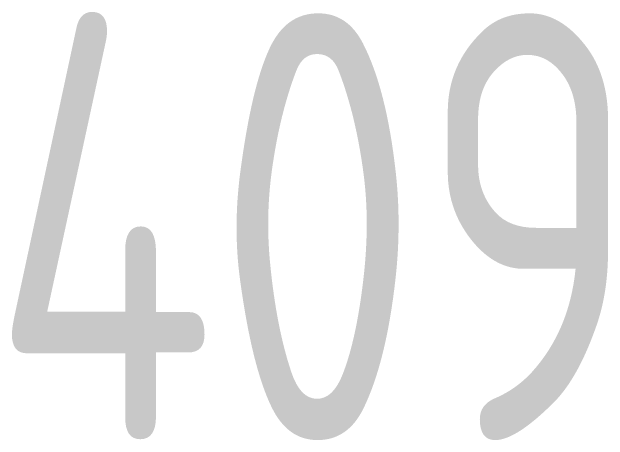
# Model space of a CAD drawing. Header units: millimetres. Extents: x 6718 to 598025, y -272259 to -37438.
# Drawn here: x 153989.4 to 154303.5, y -230825.4 to -230599.6 of the extents above; entities that cross this region are included whole.
import ezdxf

# ---------------------------------------------------------------- set-up
doc = ezdxf.new("R2010")
doc.units = ezdxf.units.MM
doc.layers.get('0').update_dxf_attribs({"color": 250, "lineweight": 0})
doc.layers.get('Defpoints').update_dxf_attribs({"true_color": 0xe5410b})
doc.layers.add('АР_Таблица отделки подвал', color=250, linetype='Continuous', lineweight=15)
doc.styles.add('ISOCPEUR', font='isocpeur.ttf', dxfattribs={"width": 0.7})
doc.styles.add('Архитект', font='isocpeur.ttf', dxfattribs={"width": 0.8, "oblique": 8})

# ---------------------------------------------------------------- blocks, each defined once
blk = doc.blocks.new('*T814')
at = {"layer": 'Defpoints', "color": 8, "linetype": 'ByBlock', "lineweight": 0, "ltscale": 20, "transparency": 16777216}
for p, q in [((0, 0), (34200, 0)), ((0, 0), (0, -1350)), ((34200, 0), (34200, -1350))]:
    blk.add_line(p, q, dxfattribs=at)
at = {"layer": 'АР_Таблица отделки подвал', "color": 0, "lineweight": 30, "ltscale": 20, "transparency": 16777216}
blk.add_line((0, -1350), (1350, -1350), dxfattribs=at)
at = {"layer": 'АР_Таблица отделки подвал', "lineweight": 30, "ltscale": 20, "transparency": 16777216}
for p, q in [((0, -1350), (0, -51598.45)), ((1350, -1350), (1350, -51598.45)), ((5850, -1350), (5850, -2250)), ((32850, -1350), (32850, -51598.45)), ((34200, -1350), (34200, -51598.45)), ((11250, -2250), (11250, -51598.45)), ((12600, -2250), (12600, -51598.45)), ((18000, -2250), (18000, -51598.45)), ((19350, -2250), (19350, -51598.45)), ((24750, -2250), (24750, -51598.45)), ((0, -3600), (26100, -3600)), ((5850, -3600), (5850, -51598.45)), ((26100, -3600), (26100, -51598.45)), ((31500, -3600), (34200, -3600)), ((31500, -3600), (31500, -51598.45))]:
    blk.add_line(p, q, dxfattribs=at)
at = {"layer": 'АР_Таблица отделки подвал', "color": 0, "linetype": 'ByBlock', "lineweight": 30, "ltscale": 20, "transparency": 16777216}
for p, q in [((1350, -1350), (34200, -1350)), ((5850, -2250), (32850, -2250)), ((5850, -2250), (5850, -3600)), ((26100, -2250), (26100, -3600)), ((31500, -2250), (31500, -3600))]:
    blk.add_line(p, q, dxfattribs=at)
at = {"layer": 'АР_Таблица отделки подвал', "lineweight": -2, "ltscale": 20, "transparency": 16777216}
for p, q in [((26100, -3600), (31500, -3600)), ((12600, -11392.37), (19350, -11392.37)), ((1350, -18993.66), (34200, -18993.66)), ((12600, -23531.73), (19350, -23531.73)), ((0, -27694.81), (34200, -27694.81)), ((12600, -32232.88), (19350, -32232.88)), ((0, -36395.95), (34200, -36395.95)), ((0, -42845.95), (34200, -42845.95)), ((12600, -47398.45), (19350, -47398.45)), ((0, -51598.45), (34200, -51598.45))]:
    blk.add_line(p, q, dxfattribs=at)
at = {"layer": 'АР_Таблица отделки подвал', "ltscale": 20, "transparency": 16777216}
blk.add_line((0, -18993.66), (1350, -18993.66), dxfattribs=at)
for s, insert, char_height, width, attachment_point, style in [('Ведомость отделки 4-го этажа', (17100, -675), 360, 34110, 5, 'Архитект'), ('Вид отделки интерьеров', (19350, -1800), 270, 26910, 5, 'Архитект'), ('Номер поме- щения', (675, -2475), 270, 1260, 5, 'Архитект'), ('Приме- чание', (33525, -2475), 270, 1260, 5, 'Архитект'), ('Наименование', (3600, -2475), 270, 4410, 5, 'Архитект'), ('Площадь,  м2', (11925, -2925), 270, 1260, 5, 'Архитект'), ('Площадь,  м2', (18675, -2925), 270, 1260, 5, 'Архитект'), ('Площадь,  м2', (25425, -2925), 270, 1260, 5, 'Архитект'), ('Длина, м.п.', (32175, -2925), 270, 1260, 5, 'Архитект'), ('Плинтус', (28800, -2925), 270, 5310, 5, 'Архитект'), ('Потолок', (8550, -2925), 270, 5310, 5, 'Архитект'), ('Стены', (15300, -2925), 270, 5310, 5, 'Архитект'), ('Пол', (22050, -2925), 270, 5310, 5, 'Архитект'), ('{\\Q8;\\W0.8;\\C3;Краска водно-дисперсионная с добав. противопоплесневых добавок:                                        • класс пож.опас. не хуже Г1, В1, Д2, Т2;\\P• обработка поверхности: матовая;\\P• цвет: RAL 9010;                                 • улучшенная ц.п. штукатурка по сетке, шпаклевка, гладкий стеклохолст, финишная шпаклевка в 2 слоя.\\PBravo class Profi FW-55 или эквивалент.\\P* ссылка на модель носит рекоменд. характер и опред. внешний вид (форма, цвет, текстура, фактура) и кач-ные хар-ки материала или оборудования.    }', (12825, -7496.18), 250, 4950, 4, 'ISOCPEUR'), ('76.62', (18675, -7496.18), 250, 900, 5, 'ISOCPEUR'), ('{\\Q8;\\W0.8;\\C34;Кварц-виниловая дизайн плитка:                      • размер: 500х500х2.55 мм;\\P• класс пожарной опасности не хуже В2, РП1, Д2, Т2;\\P• цвет "натуральный бетон";                             • коэф. противоскольжения: не ниже R10.\\PТипа Forbo Effekta professional 8061 T Natural concrete pro или эквивалент.\\P* ссылка на модель носит рекоменда- тельный характер и определяет внешний вид (форма, цвет, текстура, фактура) и качественные характеристики материала или оборудования.}', (19575, -11296.83), 225, 4950, 4, 'ISOCPEUR'), ('{\\C74;Кассетный акустический потолок:                                             • цвет: белый;                                         • класс пожарной опасности не хуже Г1, В1, Д2, Т2;\\P• размер: 1200х600х20 мм.\\PТипа Ecophon Фокус А или эквивалент.    --------------------------------------- Подготовка бетонной поверхности, шпаклевка, грунтовка.\\P* ссылка на модель носит рекоменд. характер и опред. внешний вид (форма, цвет, текстура, фактура) и качественные хар-ки материала или оборудования.}', (6075, -11296.83), 225, 4950, 4, 'ISOCPEUR'), ('{\\Q8;\\W0.8;\\C36;Плинтус полимерный на основе ПВХ             • цвет: RAL 9004;                             • плинтус соответствует REACH и не содержит вредных веществ.\\PТипа Первый профильный завод PL100SD* или эквивалент.\\P* ссылка на модель носит рекоменд. характер и опред. внешний вид (форма, цвет, текстура, фактура) и кач-ные хар-ки материала или оборудования.}', (28800, -11296.83), 225, 4950, 5, 'ISOCPEUR'), ('{\\W0.7;\\C7;Кабинет русского языка и литературы}', (1575, -11296.83), 225, 4050, 4, 'ISOCPEUR'), ('30.33', (32175, -11296.83), 250, 900, 5, 'ISOCPEUR'), ('405', (675, -11296.83), 225, 900, 5, 'ISOCPEUR'), ('58.68', (11925, -11296.83), 225, 900, 5, 'ISOCPEUR'), ('58.68', (25425, -11296.83), 225, 900, 5, 'ISOCPEUR'), ('{\\Q8;\\W0.8;\\C41;Краска водно-дисперсионная с добав. противопоплесневых добавок:                                      • класс пожарной опасности не хуже Г1, В1, Д2, Т2;\\P• обработка поверхности: матовая;\\P• цвет: RAL 110 80 40;                                 • улучшенная ц.п. штукатурка по сетке, шпаклевка, гладкий стеклохолст, финишная шпаклевка в 2 слоя.\\PBravo class Profi FW-55 или эквивалент.\\P* ссылка на модель носит рекоменд. характер и опред. внешний вид (форма, цвет, текстура, фактура) и кач-ые хар-ки материала или оборудования. }', (12825, -15193.01), 250, 4950, 4, 'ISOCPEUR'), ('25.64', (18675, -15193.01), 250, 900, 5, 'ISOCPEUR'), ('{\\C3;Краска водно-дисперсионная с добав. противопоплесневых добавок:                      • класс пож. опас. не хуже Г1, В1, Д2, Т2;\\P• обработка поверхности: матовая;\\P• цвет: RAL 9010;                                 • улучшенная ц.п. штукатурка по сетке, шпаклевка, гладкий стеклохолст, финишная шпаклевка в 2 слоя.\\PBravo class Profi FW-55 или эквивалент.\\P* ссылка на модель носит рекоменд. харак. и опред. внеш. вид (форма, цвет, текстура, факт.) и кач-ые хар-ки мат-ла или оборуд.}', (12825, -21262.7), 225, 4950, 4, 'ISOCPEUR'), ('{\\C74;Кассетный акустический потолок:                                             • цвет: белый;                                         • класс пожарной опасности не хуже Г1, В1, Д2, Т2;\\P• размер: 1200х600х20 мм.\\PТипа Ecophon Фокус А или эквивалент.    --------------------------------------- Подготовка бетонной поверхности, шпаклевка, грунтовка.\\P* ссылка на модель носит рекоменд. характер и опред. внешний вид (форма, цвет, текстура, фактура) и качественные хар-ки материала или оборудования.}', (6075, -23344.23), 225, 4950, 4, 'ISOCPEUR'), ('76,47', (18675, -21262.7), 225, 900, 5, 'ISOCPEUR'), ('{\\C34;Кварц-виниловая дизайн плитка:                      • размер: 500х500х2.55 мм;\\P• класс пожарной опасности не хуже В2, РП1, Д2, Т2;\\P• цвет "натуральный бетон";                             • коэф. противоскольжения: не ниже R10.\\PТипа Forbo Effekta professional 8061 T Natural concrete pro или эквивалент.\\P* ссылка на модель носит рекоменда- тельный характер и определяет внешний вид (форма, цвет, текстура, фактура) и качественные характеристики материала или оборудования.}', (19575, -23344.23), 225, 4950, 4, 'ISOCPEUR'), ('{\\C36;Плинтус полимерный на основе ПВХ             • цвет: RAL 9004;                             • плинтус соответствует REACH и не содержит вредных веществ.\\PТипа Первый профильный завод PL100SD* или эквивалент.\\P* ссылка на модель носит рекоменд. характер и опред. внешний вид (форма, цвет, текстура, фактура) и кач-ные хар-ки материала или оборудования.}', (28800, -23344.23), 225, 4950, 5, 'ISOCPEUR'), ('30.29', (32175, -23344.23), 250, 900, 5, 'ISOCPEUR'), ('{\\C7;Кабинет математики}', (1575, -23344.23), 225, 4050, 4, 'ISOCPEUR'), ('406', (675, -23344.23), 225, 900, 5, 'ISOCPEUR'), ('58.54', (11925, -23344.23), 225, 900, 5, 'ISOCPEUR'), ('58.54', (25425, -23344.23), 225, 900, 5, 'ISOCPEUR'), ('{\\C41;Краска водно-дисперсионная с добав. противопоплесневых добавок:                                       • класс пож. опас. не хуже Г1, В1, Д2, Т2;\\P• обработка поверхности: матовая;\\P• цвет: RAL 110 80 40;                                 • улучш. ц.п.штук. по сетке, шпакл., гладкий стеклохолст, финишная шпаклевка в 2 слоя.\\PBravo class Profi FW-55 или эквивалент.\\P* ссылка на модель носит рекоменд. харак. и опред. внеш. вид (форма, цвет, текстура, факт.) и кач-ые хар-ки мат-ла или оборуд.}', (12825, -25613.27), 225, 4950, 4, 'ISOCPEUR'), ('25,64', (18675, -25613.27), 225, 900, 5, 'ISOCPEUR'), ('{\\C3;Краска водно-дисперсионная с добав. противопоплесневых добавок:                      • класс пож. опас. не хуже Г1, В1, Д2, Т2;\\P• обработка поверхности: матовая;\\P• цвет: RAL 9010;                                 • улучшенная ц.п. штукатурка по сетке, шпаклевка, гладкий стеклохолст, финишная шпаклевка в 2 слоя.\\PBravo class Profi FW-55 или эквивалент.\\P* ссылка на модель носит рекоменд. харак. и опред. внеш. вид (форма, цвет, текстура, факт.) и кач-ые хар-ки мат-ла или оборуд.}', (12825, -29963.84), 225, 4950, 4, 'ISOCPEUR'), ('{\\C74;Кассетный акустический потолок:                                             • цвет: белый;                                         • класс пожарной опасности не хуже Г1, В1, Д2, Т2;\\P• размер: 1200х600х20 мм.\\PТипа Ecophon Фокус А или эквивалент.    --------------------------------------- Подготовка бетонной поверхности, шпаклевка, грунтовка.\\P* ссылка на модель носит рекоменд. характер и опред. внешний вид (форма, цвет, текстура, фактура) и качественные хар-ки материала или оборудования.}', (6075, -32045.38), 225, 4950, 4, 'ISOCPEUR'), ('75,88', (18675, -29963.84), 225, 900, 5, 'ISOCPEUR'), ('{\\C34;Кварц-виниловая дизайн плитка:                      • размер: 500х500х2.55 мм;\\P• класс пожарной опасности не хуже В2, РП1, Д2, Т2;\\P• цвет "натуральный бетон";                             • коэф. противоскольжения: не ниже R10.\\PТипа Forbo Effekta professional 8061 T Natural concrete pro или эквивалент.\\P* ссылка на модель носит рекоменда- тельный характер и определяет внешний вид (форма, цвет, текстура, фактура) и качественные характеристики материала или оборудования.}', (19575, -32045.38), 225, 4950, 4, 'ISOCPEUR'), ('{\\C36;Плинтус полимерный на основе ПВХ             • цвет: RAL 9004;                             • плинтус соответствует REACH и не содержит вредных веществ.\\PТипа Первый профильный завод PL100SD* или эквивалент.\\P* ссылка на модель носит рекоменд. характер и опред. внешний вид (форма, цвет, текстура, фактура) и кач-ные хар-ки материала или оборудования.}', (26325, -32045.38), 225, 4950, 4, 'ISOCPEUR'), ('30.85', (32175, -32045.38), 250, 900, 5, 'ISOCPEUR'), ('407', (675, -32045.38), 225, 900, 5, 'Архитект'), ('{\\C7;Кабинет математики}', (1575, -32045.38), 225, 4050, 4, 'ISOCPEUR'), ('60.45', (11925, -32045.38), 225, 900, 5, 'ISOCPEUR'), ('60.45', (25425, -32045.38), 225, 900, 5, 'ISOCPEUR'), ('{\\C41;Краска водно-дисперсионная с добав. противопоплесневых добавок:                                       • класс пож. опас. не хуже Г1, В1, Д2, Т2;\\P• обработка поверхности: матовая;\\P• цвет: RAL 110 80 40;                                 • улучш. ц.п.штук. по сетке, шпакл., гладкий стеклохолст, финишная шпаклевка в 2 слоя.\\PBravo class Profi FW-55 или эквивалент.\\P* ссылка на модель носит рекоменд. харак. и опред. внеш. вид (форма, цвет, текстура, факт.) и кач-ые хар-ки мат-ла или оборуд.}', (12825, -34314.42), 225, 4950, 4, 'ISOCPEUR'), ('28,31', (18675, -34314.42), 225, 900, 5, 'ISOCPEUR'), ('{\\C240;Грильято типа GL15:                                              • цвет: белый;\\P• размер ячейки: 50х50 мм.\\PГрильято Албес GL50-75 Sh или экв.    -----------------------------------------        Водно-дисперсионная негорючая окраска (негорючая НГ):                                             • цвет: RAL 9011;\\P• класс пожарной опасности строительных материалов: КМ0;                               • подготовка бетонной поверхности, шпаклевка, грунтовка.\\PBravo class profi FW-55 или эквивалент.\\P* ссылка на модель носит рекомендательный характер и определяет внешний вид (форма, цвет, текстура, фактура) и качественные характеристики материала или оборудования.}', (6075, -39620.95), 225, 4950, 4, 'ISOCPEUR'), ('{\\C30;Плитка керамическая:                            • размер: 200х800х9 мм;\\P• поверхность: структурированная;\\P• цвет: бежевый;                                • раскладка: без смещения;   \\C155; \\C30;                          • улучшенная ц.п. штукатурка по сетке.\\PТипа Kerama Marazzi Клин вуд бежевый SG705790R или эквивалент.\\P* ссылка на модель носит рекоменда- тельный характер и определяет внешний вид (форма, цвет, текстура, фактура) и качественные характеристики материала или оборудования.}', (12825, -39620.95), 250, 4950, 4, 'ISOCPEUR'), ('\\A1;{\\C130;Керамогранит крупноформатный:                      • размер: 600х600х9 мм;\\P• обработка поверхности: матовая;\\P• цвет "под бетон";                                                                            • коэф. противоскольжения: не ниже R9.\\PТипа Kerama Marazzi Фондамента пепельный светлый обрезной DL600720R или эквивалент.\\P* ссылка на модель носит рекоменда- тельный характер и определяет внешний вид (форма, цвет, текстура, фактура) и качественные характеристики материала или оборудования.}', (19575, -39620.95), 225, 4950, 4, 'ISOCPEUR'), ('Санузел для персонала', (1575, -39620.95), 225, 4050, 4, 'ISOCPEUR'), ('23.56', (18675, -39620.95), 250, 900, 5, 'ISOCPEUR'), ('408', (675, -39620.95), 225, 900, 5, 'ISOCPEUR'), ('2.78', (11925, -39620.95), 225, 900, 5, 'ISOCPEUR'), ('2.78', (25425, -39620.95), 225, 900, 5, 'ISOCPEUR'), ('{\\C155;Керамогранит крупноформатный:                      • размер: 600х600х9 мм;\\P• поверхность: матовая;\\P• цвет: "под бетон";                           • раскладка: без смещения;                             • улучшенная ц.п. штукатурка по сетке.\\PТипа Kerama Marazzi Фондамента пепельный светлый DL600720R или эквивалент.\\P* ссылка на модель носит рекоменда- тельный характер и определяет внешний вид (форма, цвет, текстура, фактура) и качественные характеристики материала или оборудования.}', (12825, -45122.2), 225, 4950, 4, 'ISOCPEUR'), ('{\\C30;Грильято типа GL15:                                              • цвет: черный;\\P• размер ячейки: 50х50 мм.\\PТипа Грильято Албес GL50-75 Sh черный или эквивалент.    --------------------------------------- Водно-дисперсионная негорючая окраска (негорючая НГ):                                             • цвет: RAL 9011;\\P• класс пожарной опасности строительных материалов: КМ0;                             • подготовка бетонной поверхности, шпаклевка, грунтовка.\\PТипа Bravo class profi FW-55 или эквивалент.\\P* ссылка на модель носит рекомендательный характер и определяет внешний вид (форма, цвет, текстура, фактура) и качественные характеристики материала или оборудования.}', (6075, -47222.2), 225, 4950, 4, 'ISOCPEUR'), ('60,74', (18675, -45122.2), 225, 900, 5, 'ISOCPEUR'), ('\\A1;{\\C130;Керамогранит крупноформатный:                      • размер: 600х600х9 мм;\\P• обработка поверхности: матовая;\\P• цвет "под бетон";                                                                            • коэф. противоскольжения: не ниже R9.\\PТипа Kerama Marazzi Фондамента пепельный светлый обрезной DL600720R или эквивалент.\\P* ссылка на модель носит рекоменда- тельный характер и определяет внешний вид (форма, цвет, текстура, фактура) и качественные характеристики материала или оборудования.}', (19575, -47222.2), 225, 4950, 4, 'ISOCPEUR'), ('Санузел для мальчиков (основная и старшая школа)', (1575, -47222.2), 225, 4050, 4, 'ISOCPEUR'), ('409', (675, -47222.2), 225, 900, 5, 'ISOCPEUR'), ('14.33', (11925, -47222.2), 225, 900, 5, 'ISOCPEUR'), ('14.33', (25425, -47222.2), 225, 900, 5, 'ISOCPEUR'), ('{\\C103;Мозаика стеклянная:                            • размер: 23х23х6 мм;\\P• поверхность: глянцевая;\\P• улучшенная ц.п. штукатурка по сетке.\\PТипа Роскошная мозаика "Малахит бирюзовый глянцевый МС4020" или экв. Затирка litokol LLE.390 малахит (полимер-цементная).\\P* ссылка на модель носит рекоменд. характер и опред. внешний вид (форма, цвет, текстура, фактура) и кач-ые хар-ки материала или оборудования.}', (12825, -49498.45), 225, 4950, 4, 'ISOCPEUR'), ('8,36', (18675, -49498.45), 225, 900, 5, 'ISOCPEUR')]:
    blk.add_mtext(s, dxfattribs=dict(at, insert=insert, char_height=char_height, width=width, attachment_point=attachment_point, style=style))

msp = doc.modelspace()

# ---------------------------------------------------------------- block references
msp.add_blockref('*T814', (153474.27, -183490.65))

doc.saveas('drawing.dxf')
